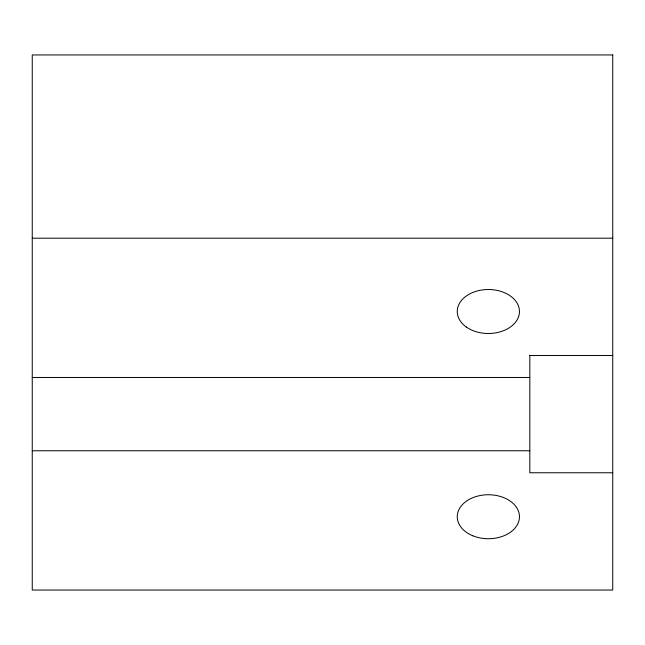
<?xml version="1.0" encoding="UTF-8"?>
<svg xmlns="http://www.w3.org/2000/svg" width="645" height="645" viewBox="0 0 645 645"><rect width="100%" height="100%" fill="white"/><g stroke="black" fill="none" stroke-linecap="round" stroke-linejoin="round"><path stroke-width="0.97" d="M32.25 238.207L612.75 238.207M529.819 355.484L612.75 355.484M32.25 377.478L529.819 377.478M32.25 450.774L529.819 450.774M612.75 472.761L529.819 472.761L529.819 355.282M612.75 54.954L32.25 54.954L32.25 590.046L612.75 590.046L612.75 54.954M466.367 327.055A31.097 21.986 0 0 0 518.395 317.195A31.097 21.986 0 0 0 480.307 290.266A31.097 21.986 0 0 0 466.367 327.055M472.809 535.785A31.097 21.986 0 0 0 519.459 516.742A31.097 21.986 0 0 0 472.809 497.698A31.097 21.986 0 0 0 472.809 535.785"/></g></svg>
